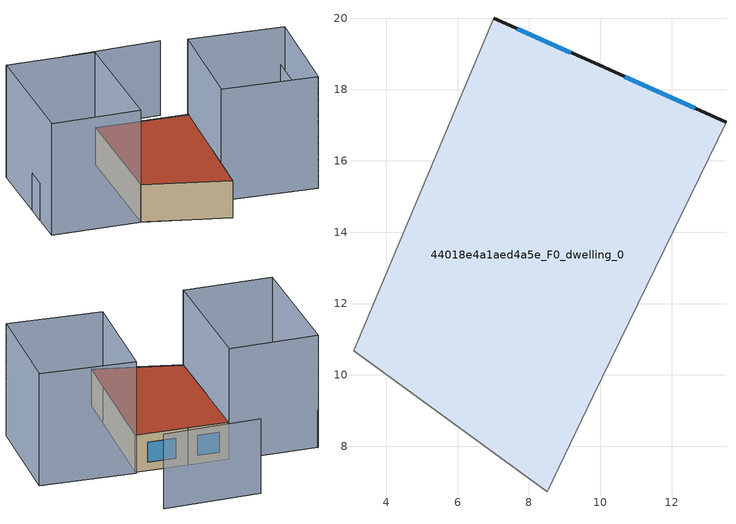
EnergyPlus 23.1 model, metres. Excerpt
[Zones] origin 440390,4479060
44018e4a1aed4a5e_F0_dwelling_0
 floor ground (EU_floor_Construction): 9.81,9.42 13.53,17.08 9.83,18.75 7.01,20 3.08,10.67 8.51,6.72 z0
 wall outside (EU_wall_Construction): 7.01,20 9.83,18.75 13.53,17.08 z0:3
 wall adiabatic (EU_wall_Construction): 13.53,17.08 9.81,9.42 8.51,6.72 3.08,10.67 7.01,20 z0:3
 window (EU_Window_Construction): 7.67,19.71 9.17,19.04 / 10.69,18.36 12.66,17.47 z0.7:2.3
 roof outside (EU_roof_Construction): 13.53,17.08 9.81,9.42 8.51,6.72 3.08,10.67 7.01,20 9.83,18.75 z3
shading: 16.51,6.79 19.87,14.24 / 16.03,22.98 9.02,25.74 z0:6; 16.41,6.26 9.81,9.42 / 9.81,9.42 13.56,17.25 / 13.56,17.25 20.16,14.08 / 20.16,14.08 16.41,6.26 / -3.2,13.34 0.81,22.78 / 0.81,22.78 7.09,20.11 / 7.09,20.11 3.08,10.67 / 3.08,10.67 -3.2,13.34 z0:9; 0.91,22.84 -2.19,15.77 z0:3
[Building]
EU S2 Campaign: North Axis=0; Terrain=City; Solar Distribution=FullExterior
[Site:Location]
Madrid: Latitude=40.5; Longitude=-3.5; Time Zone=1; Elevation=609
[SizingPeriod:WeatherFileDays]
AnnualSizingPeriod: Begin Month=1; Begin Day of Month=1; End Month=12; End Day of Month=31; Day of Week for Start Day=Monday; Use Weather File Daylight Saving Period=No; Use Weather File Rain and Snow Indicators=No
[MATERIAL]
EU_InternalMass_Material: Roughness=MediumRough; Thickness=0.1; Conductivity=1; Density=1800; Specific Heat=900; Thermal Absorptance=0.9; Solar Absorptance=0.7; Visible Absorptance=0.7
[MATERIAL:NOMASS] Roughness=MediumRough; Thermal Absorptance=0.9; Solar Absorptance=0.7; Visible Absorptance=0.7
Name | Thermal Resistance
EU_wall_NoMass | 0.419739
EU_roof_NoMass | 0.352165
EU_floor_NoMass | 0.608284
[WINDOWMATERIAL:SIMPLEGLAZINGSYSTEM]
EU_Window_SimpleGlazing: UFactor=4.8352; Solar Heat Gain Coefficient=0.85; Visible Transmittance=0.85
[CONSTRUCTION]
EU_wall_Construction: EU_wall_NoMass
EU_roof_Construction: EU_roof_NoMass
EU_floor_Construction: EU_floor_NoMass
EU_InternalMass_Construction: EU_InternalMass_Material
EU_Window_Construction: EU_Window_SimpleGlazing
[ZONE]
44018e4a1aed4a5e_F0_dwelling_0: Type=1; Multiplier=1; Ceiling Height=autocalculate; Volume=222.398; Floor Area=autocalculate; Part of Total Floor Area=Yes
[INTERNALMASS]
44018e4a1aed4a5e_F0_dwelling_0_EU_InternalMass: Construction=EU_InternalMass_Construction; Zone or ZoneList=44018e4a1aed4a5e_F0_dwelling_0; Surface Area=74.1326
[OTHEREQUIPMENT]
EU_Step8_InternalGain_44018e4a1aed4a5e_F0_dwelling_0_f000: Fuel Type=Electricity; Zone or ZoneList or Space or SpaceList=44018e4a1aed4a5e_F0_dwelling_0; Schedule=EU_Step8_GainSchedule_44018e4a1aed4a5e_F0_dwelling_0_f000; Design Level Calculation Method=Watts/Area; Power per Zone Floor Area=1; Fraction Latent=0; Fraction Radiant=0; Fraction Lost=0; Carbon Dioxide Generation Rate=0; EndUse Subcategory=EU_Step8_InternalGains
[ZONEVENTILATION:DESIGNFLOWRATE]
EU_ConstantAir_44018e4a1aed4a5e_F0_dwelling_0: Zone or ZoneList or Space or SpaceList=44018e4a1aed4a5e_F0_dwelling_0; Schedule=EU_AlwaysOn; Design Flow Rate Calculation Method=AirChanges/Hour; Air Changes per Hour=0.703302; Ventilation Type=Natural; Fan Pressure Rise=0; Fan Total Efficiency=1; Constant Term Coefficient=1; Temperature Term Coefficient=0; Velocity Term Coefficient=0; Velocity Squared Term Coefficient=0; Minimum Indoor Temperature=-100; Maximum Indoor Temperature=100; Delta Temperature=-100; Minimum Outdoor Temperature=-100; Maximum Outdoor Temperature=100; Maximum Wind Speed=40
[HVACTEMPLATE:THERMOSTAT]
EU_HeatOnly_44018e4a1aed4a5e_F0_dwelling_0: Constant Heating Setpoint=20; Constant Cooling Setpoint=50
[HVACTEMPLATE:ZONE:IDEALLOADSAIRSYSTEM]
44018e4a1aed4a5e_F0_dwelling_0: Template Thermostat=EU_HeatOnly_44018e4a1aed4a5e_F0_dwelling_0; System Availability Schedule=EU_AlwaysOn; Maximum Heating Supply Air Temperature=50; Minimum Cooling Supply Air Temperature=13; Maximum Heating Supply Air Humidity Ratio=0.0156; Minimum Cooling Supply Air Humidity Ratio=0.0077; Heating Limit=NoLimit; Cooling Limit=NoLimit; Heating Availability Schedule=EU_AlwaysOn; Cooling Availability Schedule=EU_CoolingOff; Dehumidification Control Type=ConstantSensibleHeatRatio; Cooling Sensible Heat Ratio=0.7; Dehumidification Setpoint=60; Humidification Control Type=None; Humidification Setpoint=30; Outdoor Air Method=None; Outdoor Air Flow Rate per Person=0.00944; Outdoor Air Flow Rate per Zone Floor Area=0; Outdoor Air Flow Rate per Zone=0; Demand Controlled Ventilation Type=None; Outdoor Air Economizer Type=NoEconomizer; Heat Recovery Type=None; Sensible Heat Recovery Effectiveness=0.7; Latent Heat Recovery Effectiveness=0.65
[SIZING:ZONE]
44018e4a1aed4a5e_F0_dwelling_0: Zone Cooling Design Supply Air Temperature Input Method=SupplyAirTemperature; Zone Cooling Design Supply Air Temperature=13; Zone Heating Design Supply Air Temperature Input Method=SupplyAirTemperature; Zone Heating Design Supply Air Temperature=50; Zone Cooling Design Supply Air Humidity Ratio=0.008; Zone Heating Design Supply Air Humidity Ratio=0.008; Cooling Design Air Flow Method=DesignDay; Cooling Design Air Flow Rate=0; Cooling Minimum Air Flow per Zone Floor Area=0.000762; Cooling Minimum Air Flow=0; Cooling Minimum Air Flow Fraction=0.2; Heating Design Air Flow Method=DesignDay; Heating Design Air Flow Rate=0; Heating Maximum Air Flow per Zone Floor Area=0.002032; Heating Maximum Air Flow=0.141576; Heating Maximum Air Flow Fraction=0.3; Account for Dedicated Outdoor Air System=No; Dedicated Outdoor Air System Control Strategy=NeutralSupplyAir; Dedicated Outdoor Air Low Setpoint Temperature for Design=autosize; Dedicated Outdoor Air High Setpoint Temperature for Design=autosize; Zone Load Sizing Method=Sensible Load Only No Latent Load; Zone Latent Cooling Design Supply Air Humidity Ratio Input Method=HumidityRatioDifference; Zone Cooling Design Supply Air Humidity Ratio Difference=0.005; Zone Latent Heating Design Supply Air Humidity Ratio Input Method=HumidityRatioDifference; Zone Humidification Design Supply Air Humidity Ratio Difference=0.005
[SCHEDULE:CONSTANT]
Name | Hourly Value
EU_AlwaysOn | 1
EU_CoolingOff | 0
[SCHEDULE:FILE]
EU_Step8_GainSchedule_44018e4a1aed4a5e_F0_dwelling_0_f000: File=../../schedules/44018e4a1aed4a5e/44018e4a1aed4a5e_F0_dwelling_0_f000_gain.csv; Column Number=1; Rows to Skip at Top=0; Number of Hours of Data=8760; Column Separator=Comma; Interpolate to Timestep=No; Minutes per Item=60; Adjust Schedule for Daylight Savings=Yes
